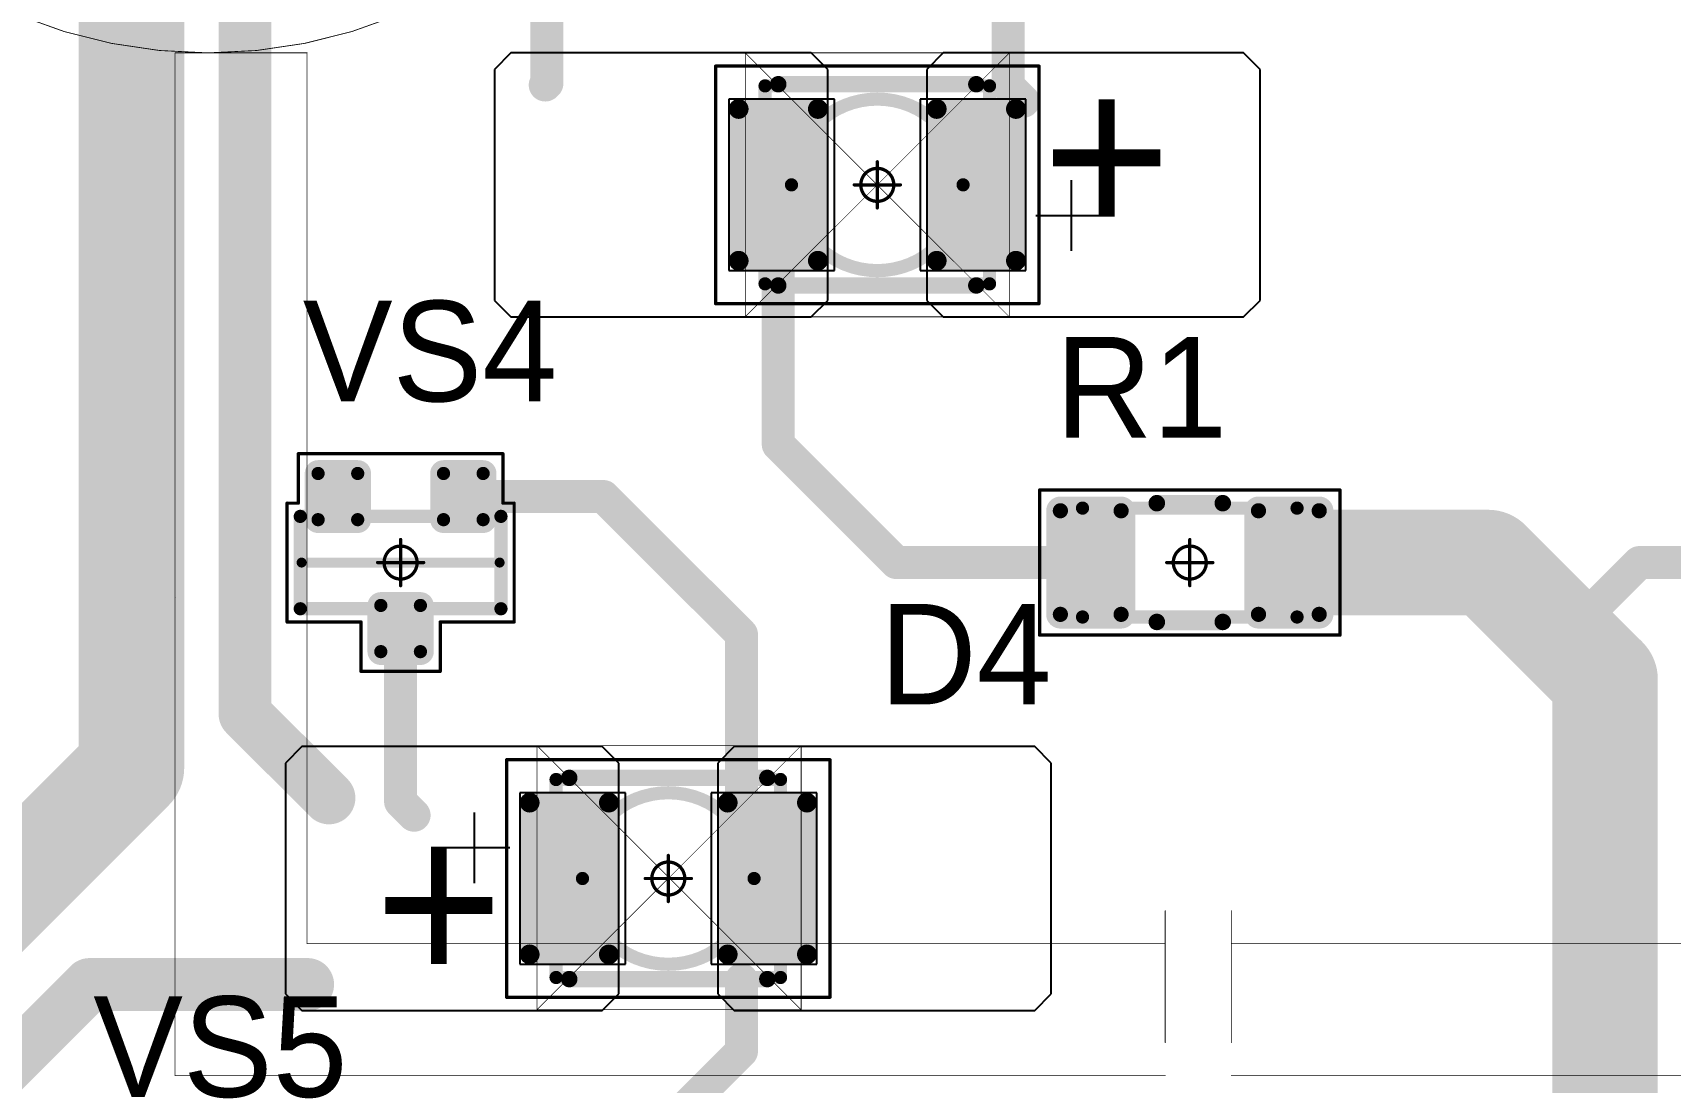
# Model space of a CAD drawing. Header units: millimetres. Extents: x 0 to 1769, y 431 to 1001.
# Drawn here: x 1327.48 to 1352.28, y 559.43 to 575.33 of the extents above; entities that cross this region are included whole.
import ezdxf

# ---------------------------------------------------------------- set-up
doc = ezdxf.new("R2010")
doc.units = ezdxf.units.MM
for name, color, linetype in [('Mechanical13', 56, 'Continuous'), ('Mechanical15', 56, 'Continuous'), ('Mechanical9', 56, 'Continuous'), ('TopLayer', 1, 'Continuous'), ('TopOverlay', 2, 'Continuous'), ('TopPaste', 8, 'Continuous'), ('TopSolder', 216, 'Continuous')]:
    doc.layers.add(name, color=color, linetype=linetype)

# ---------------------------------------------------------------- blocks, each defined once
blk = doc.blocks.new('SOT23_135')
at = {"layer": 'Mechanical13', "const_width": 0.2}
for points in [[(-0.7, -1.52), (-0.7, 1.52)], [(0.7, 1.52), (-0.7, 1.52)], [(0.7, -1.52), (0.7, 1.52)], [(0.7, -1.52), (-0.7, -1.52)]]:
    blk.add_lwpolyline(points, dxfattribs=at)
at = {"layer": 'Mechanical13', "const_width": 0.1}
for points in [[(-0.75, 1.52, 1), (-0.65, 1.52, 1)], [(-0.75, 1.52, 1), (-0.65, 1.52, 1)], [(0.65, 1.52, 1), (0.75, 1.52, 1)], [(0.65, 1.52, 1), (0.75, 1.52, 1)], [(-0.75, -1.52, 1), (-0.65, -1.52, 1)], [(-0.75, -1.52, 1), (-0.65, -1.52, 1)], [(0.65, -1.52, 1), (0.75, -1.52, 1)], [(0.65, -1.52, 1), (0.75, -1.52, 1)]]:
    blk.add_lwpolyline(points, format="xyb", close=True, dxfattribs=at)
at = {"layer": 'Mechanical15', "const_width": 0.05}
for points in [[(0.9, 1.72), (-0.9, 1.72)], [(-0.9, 1.55), (-0.9, 1.72)], [(0.9, 0.6), (0.9, 1.72)], [(-0.9, 1.55), (-1.65, 1.55)], [(-1.65, -1.55), (-1.65, 1.55)], [(1.65, 0.6), (0.9, 0.6)], [(1.65, -0.6), (1.65, 0.6)], [(0, -0.35), (0, 0.35)], [(0.35, 0), (-0.35, 0)], [(0.9, -1.72), (0.9, -0.6)], [(1.65, -0.6), (0.9, -0.6)], [(-0.9, -1.55), (-1.65, -1.55)], [(-0.9, -1.72), (-0.9, -1.55)], [(0.9, -1.72), (-0.9, -1.72)]]:
    blk.add_lwpolyline(points, dxfattribs=at)
at = {"layer": 'Mechanical15'}
for points, const_width in [([(-0.913, 1.72, 1), (-0.888, 1.72, 1)], 0.025), ([(-0.913, 1.72, 1), (-0.888, 1.72, 1)], 0.025), ([(0.888, 1.72, 1), (0.913, 1.72, 1)], 0.025), ([(0.888, 1.72, 1), (0.913, 1.72, 1)], 0.025), ([(-1.662, 1.55, 1), (-1.637, 1.55, 1)], 0.025), ([(-1.662, 1.55, 1), (-1.637, 1.55, 1)], 0.025), ([(-0.913, 1.55, 1), (-0.888, 1.55, 1)], 0.025), ([(-0.913, 1.55, 1), (-0.888, 1.55, 1)], 0.025), ([(0.888, 0.6, 1), (0.913, 0.6, 1)], 0.025), ([(0.888, 0.6, 1), (0.913, 0.6, 1)], 0.025), ([(1.637, 0.6, 1), (1.662, 0.6, 1)], 0.025), ([(1.637, 0.6, 1), (1.662, 0.6, 1)], 0.025), ([(0.25, 0, 1), (-0.25, 0, 1)], 0.05), ([(-0.012, 0.35, 1), (0.012, 0.35, 1)], 0.025), ([(-0.362, 0, 1), (-0.337, 0, 1)], 0.025), ([(-0.262, 0, 1), (-0.238, 0, 1)], 0.025), ([(0.238, 0, 1), (0.262, 0, 1)], 0.025), ([(0.337, 0, 1), (0.362, 0, 1)], 0.025), ([(-0.012, -0.35, 1), (0.012, -0.35, 1)], 0.025), ([(0.888, -0.6, 1), (0.913, -0.6, 1)], 0.025), ([(0.888, -0.6, 1), (0.913, -0.6, 1)], 0.025), ([(1.637, -0.6, 1), (1.662, -0.6, 1)], 0.025), ([(1.637, -0.6, 1), (1.662, -0.6, 1)], 0.025), ([(-1.662, -1.55, 1), (-1.637, -1.55, 1)], 0.025), ([(-1.662, -1.55, 1), (-1.637, -1.55, 1)], 0.025), ([(-0.913, -1.55, 1), (-0.888, -1.55, 1)], 0.025), ([(-0.913, -1.55, 1), (-0.888, -1.55, 1)], 0.025), ([(-0.913, -1.72, 1), (-0.888, -1.72, 1)], 0.025), ([(-0.913, -1.72, 1), (-0.888, -1.72, 1)], 0.025), ([(0.888, -1.72, 1), (0.913, -1.72, 1)], 0.025), ([(0.888, -1.72, 1), (0.913, -1.72, 1)], 0.025)]:
    blk.add_lwpolyline(points, format="xyb", close=True, dxfattribs=dict(at, const_width=const_width))
at = {"layer": 'TopLayer', "const_width": 0.1}
for points in [[(-1.4, 1.25, 1), (-1.3, 1.25, 1)], [(-0.7, 1.25, 1), (-0.6, 1.25, 1)], [(-1.4, 0.65, 1), (-1.3, 0.65, 1)], [(-0.7, 0.65, 1), (-0.6, 0.65, 1)], [(0.6, 0.3, 1), (0.7, 0.3, 1)], [(1.3, 0.3, 1), (1.4, 0.3, 1)], [(0.6, -0.3, 1), (0.7, -0.3, 1)], [(1.3, -0.3, 1), (1.4, -0.3, 1)], [(-1.4, -0.65, 1), (-1.3, -0.65, 1)], [(-0.7, -0.65, 1), (-0.6, -0.65, 1)], [(-1.4, -1.25, 1), (-1.3, -1.25, 1)], [(-0.7, -1.25, 1), (-0.6, -1.25, 1)]]:
    blk.add_lwpolyline(points, format="xyb", close=True, dxfattribs=at)
at = {"layer": 'TopLayer'}
for points in [[(-1.45, 1.25), (-1.45, 0.65), (-0.55, 1.25), (-0.55, 0.65)], [(-1.35, 1.35), (-1.35, 0.55), (-0.65, 1.35), (-0.65, 0.55)], [(0.55, 0.3), (0.55, -0.3), (1.45, 0.3), (1.45, -0.3)], [(0.65, 0.4), (0.65, -0.4), (1.35, 0.4), (1.35, -0.4)], [(-1.45, -0.65), (-1.45, -1.25), (-0.55, -0.65), (-0.55, -1.25)], [(-1.35, -0.55), (-1.35, -1.35), (-0.65, -0.55), (-0.65, -1.35)]]:
    blk.add_solid(points, dxfattribs=at)
at = {"layer": 'TopOverlay', "const_width": 0.15}
blk.add_lwpolyline([(0, -1.5), (0, 1.5)], dxfattribs=at)
at = {"layer": 'TopOverlay', "const_width": 0.075}
for points in [[(-0.038, 1.5, 1), (0.038, 1.5, 1)], [(-0.038, -1.5, 1), (0.038, -1.5, 1)]]:
    blk.add_lwpolyline(points, format="xyb", close=True, dxfattribs=at)
at = {"layer": 'TopPaste', "const_width": 0.075}
for points in [[(-1.387, 1.25, 1), (-1.313, 1.25, 1)], [(-0.687, 1.25, 1), (-0.613, 1.25, 1)], [(-1.387, 0.65, 1), (-1.313, 0.65, 1)], [(-0.687, 0.65, 1), (-0.613, 0.65, 1)], [(0.613, 0.3, 1), (0.687, 0.3, 1)], [(1.313, 0.3, 1), (1.387, 0.3, 1)], [(0.613, -0.3, 1), (0.687, -0.3, 1)], [(1.313, -0.3, 1), (1.387, -0.3, 1)], [(-1.387, -0.65, 1), (-1.313, -0.65, 1)], [(-0.687, -0.65, 1), (-0.613, -0.65, 1)], [(-1.387, -1.25, 1), (-1.313, -1.25, 1)], [(-0.687, -1.25, 1), (-0.613, -1.25, 1)]]:
    blk.add_lwpolyline(points, format="xyb", close=True, dxfattribs=at)
at = {"layer": 'TopPaste'}
for points in [[(-1.425, 1.25), (-1.425, 0.65), (-0.575, 1.25), (-0.575, 0.65)], [(-1.35, 1.325), (-1.35, 0.575), (-0.65, 1.325), (-0.65, 0.575)], [(0.575, 0.3), (0.575, -0.3), (1.425, 0.3), (1.425, -0.3)], [(0.65, 0.375), (0.65, -0.375), (1.35, 0.375), (1.35, -0.375)], [(-1.425, -0.65), (-1.425, -1.25), (-0.575, -0.65), (-0.575, -1.25)], [(-1.35, -0.575), (-1.35, -1.325), (-0.65, -0.575), (-0.65, -1.325)]]:
    blk.add_solid(points, dxfattribs=at)
at = {"layer": 'TopSolder', "const_width": 0.202}
for points in [[(-1.451, 1.25, 1), (-1.249, 1.25, 1)], [(-0.751, 1.25, 1), (-0.549, 1.25, 1)], [(-1.451, 0.65, 1), (-1.249, 0.65, 1)], [(-0.751, 0.65, 1), (-0.549, 0.65, 1)], [(0.549, 0.3, 1), (0.751, 0.3, 1)], [(1.249, 0.3, 1), (1.451, 0.3, 1)], [(0.549, -0.3, 1), (0.751, -0.3, 1)], [(1.249, -0.3, 1), (1.451, -0.3, 1)], [(-1.451, -0.65, 1), (-1.249, -0.65, 1)], [(-0.751, -0.65, 1), (-0.549, -0.65, 1)], [(-1.451, -1.25, 1), (-1.249, -1.25, 1)], [(-0.751, -1.25, 1), (-0.549, -1.25, 1)]]:
    blk.add_lwpolyline(points, format="xyb", close=True, dxfattribs=at)
at = {"layer": 'TopSolder'}
for points in [[(-1.552, 1.25), (-1.552, 0.65), (-0.448, 1.25), (-0.448, 0.65)], [(-1.35, 1.452), (-1.35, 0.448), (-0.65, 1.452), (-0.65, 0.448)], [(0.65, 0.502), (0.65, -0.502), (1.35, 0.502), (1.35, -0.502)], [(0.448, 0.3), (0.448, -0.3), (1.552, 0.3), (1.552, -0.3)], [(-1.35, -0.448), (-1.35, -1.452), (-0.65, -0.448), (-0.65, -1.452)], [(-1.552, -0.65), (-1.552, -1.25), (-0.448, -0.65), (-0.448, -1.25)]]:
    blk.add_solid(points, dxfattribs=at)
blk = doc.blocks.new('RC1206S_188')
at = {"layer": 'Mechanical13', "const_width": 0.2}
for points in [[(1.625, 0.825), (-1.625, 0.825)], [(-1.625, 0.825), (-1.625, -0.825)], [(1.625, 0.825), (1.625, -0.825)], [(1.625, -0.825), (-1.625, -0.825)]]:
    blk.add_lwpolyline(points, dxfattribs=at)
at = {"layer": 'Mechanical13', "const_width": 0.1}
for points in [[(-1.675, 0.825, 1), (-1.575, 0.825, 1)], [(-1.675, 0.825, 1), (-1.575, 0.825, 1)], [(1.575, 0.825, 1), (1.675, 0.825, 1)], [(1.575, 0.825, 1), (1.675, 0.825, 1)], [(-1.675, -0.825, 1), (-1.575, -0.825, 1)], [(-1.675, -0.825, 1), (-1.575, -0.825, 1)], [(1.575, -0.825, 1), (1.675, -0.825, 1)], [(1.575, -0.825, 1), (1.675, -0.825, 1)]]:
    blk.add_lwpolyline(points, format="xyb", close=True, dxfattribs=at)
at = {"layer": 'Mechanical15', "const_width": 0.05}
for points in [[(2.275, 1.1), (-2.275, 1.1)], [(-2.275, 1.1), (-2.275, -1.1)], [(2.275, 1.1), (2.275, -1.1)], [(0, 0.35), (0, -0.35)], [(0.35, 0), (-0.35, 0)], [(2.275, -1.1), (-2.275, -1.1)]]:
    blk.add_lwpolyline(points, dxfattribs=at)
at = {"layer": 'Mechanical15'}
for points, const_width in [([(-2.287, 1.1, 1), (-2.262, 1.1, 1)], 0.025), ([(-2.287, 1.1, 1), (-2.262, 1.1, 1)], 0.025), ([(2.262, 1.1, 1), (2.287, 1.1, 1)], 0.025), ([(2.262, 1.1, 1), (2.287, 1.1, 1)], 0.025), ([(0.25, 0, 1), (-0.25, 0, 1)], 0.05), ([(-0.012, 0.35, 1), (0.012, 0.35, 1)], 0.025), ([(-0.362, 0, 1), (-0.337, 0, 1)], 0.025), ([(-0.262, 0, 1), (-0.238, 0, 1)], 0.025), ([(0.238, 0, 1), (0.262, 0, 1)], 0.025), ([(0.337, 0, 1), (0.362, 0, 1)], 0.025), ([(-0.012, -0.35, 1), (0.012, -0.35, 1)], 0.025), ([(-2.287, -1.1, 1), (-2.262, -1.1, 1)], 0.025), ([(-2.287, -1.1, 1), (-2.262, -1.1, 1)], 0.025), ([(2.262, -1.1, 1), (2.287, -1.1, 1)], 0.025), ([(2.262, -1.1, 1), (2.287, -1.1, 1)], 0.025)]:
    blk.add_lwpolyline(points, format="xyb", close=True, dxfattribs=dict(at, const_width=const_width))
at = {"layer": 'TopLayer', "const_width": 0.115}
for points in [[(-2.018, 0.785, 1), (-1.903, 0.785, 1)], [(-1.098, 0.785, 1), (-0.983, 0.785, 1)], [(0.983, 0.785, 1), (1.098, 0.785, 1)], [(1.903, 0.785, 1), (2.018, 0.785, 1)], [(-2.018, -0.785, 1), (-1.903, -0.785, 1)], [(-1.098, -0.785, 1), (-0.983, -0.785, 1)], [(0.983, -0.785, 1), (1.098, -0.785, 1)], [(1.903, -0.785, 1), (2.018, -0.785, 1)]]:
    blk.add_lwpolyline(points, format="xyb", close=True, dxfattribs=at)
at = {"layer": 'TopLayer'}
for points in [[(-2.075, -0.785), (-0.925, -0.785), (-2.075, 0.785), (-0.925, 0.785)], [(-1.96, -0.9), (-1.04, -0.9), (-1.96, 0.9), (-1.04, 0.9)], [(0.925, -0.785), (2.075, -0.785), (0.925, 0.785), (2.075, 0.785)], [(1.04, -0.9), (1.96, -0.9), (1.04, 0.9), (1.96, 0.9)]]:
    blk.add_solid(points, dxfattribs=at)
at = {"layer": 'TopOverlay', "const_width": 0.25}
for points in [[(0.5, 0.9), (-0.5, 0.9)], [(0.5, -0.9), (-0.5, -0.9)]]:
    blk.add_lwpolyline(points, dxfattribs=at)
at = {"layer": 'TopOverlay', "const_width": 0.125}
for points in [[(-0.562, 0.9, 1), (-0.437, 0.9, 1)], [(0.437, 0.9, 1), (0.562, 0.9, 1)], [(-0.562, -0.9, 1), (-0.437, -0.9, 1)], [(0.437, -0.9, 1), (0.562, -0.9, 1)]]:
    blk.add_lwpolyline(points, format="xyb", close=True, dxfattribs=at)
at = {"layer": 'TopPaste', "const_width": 0.09}
for points in [[(-2.005, 0.785, 1), (-1.915, 0.785, 1)], [(-1.085, 0.785, 1), (-0.995, 0.785, 1)], [(0.995, 0.785, 1), (1.085, 0.785, 1)], [(1.915, 0.785, 1), (2.005, 0.785, 1)], [(-2.005, -0.785, 1), (-1.915, -0.785, 1)], [(-1.085, -0.785, 1), (-0.995, -0.785, 1)], [(0.995, -0.785, 1), (1.085, -0.785, 1)], [(1.915, -0.785, 1), (2.005, -0.785, 1)]]:
    blk.add_lwpolyline(points, format="xyb", close=True, dxfattribs=at)
at = {"layer": 'TopPaste'}
for points in [[(-2.05, -0.785), (-0.95, -0.785), (-2.05, 0.785), (-0.95, 0.785)], [(-1.96, -0.875), (-1.04, -0.875), (-1.96, 0.875), (-1.04, 0.875)], [(0.95, -0.785), (2.05, -0.785), (0.95, 0.785), (2.05, 0.785)], [(1.04, -0.875), (1.96, -0.875), (1.04, 0.875), (1.96, 0.875)]]:
    blk.add_solid(points, dxfattribs=at)
at = {"layer": 'TopSolder', "const_width": 0.215}
for points in [[(-2.068, 0.785, 1), (-1.853, 0.785, 1)], [(-1.148, 0.785, 1), (-0.933, 0.785, 1)], [(0.933, 0.785, 1), (1.148, 0.785, 1)], [(1.853, 0.785, 1), (2.068, 0.785, 1)], [(-2.068, -0.785, 1), (-1.853, -0.785, 1)], [(-1.148, -0.785, 1), (-0.933, -0.785, 1)], [(0.933, -0.785, 1), (1.148, -0.785, 1)], [(1.853, -0.785, 1), (2.068, -0.785, 1)]]:
    blk.add_lwpolyline(points, format="xyb", close=True, dxfattribs=at)
at = {"layer": 'TopSolder'}
for points in [[(-1.96, -1), (-1.04, -1), (-1.96, 1), (-1.04, 1)], [(1.04, -1), (1.96, -1), (1.04, 1), (1.96, 1)], [(-2.175, -0.785), (-0.825, -0.785), (-2.175, 0.785), (-0.825, 0.785)], [(0.825, -0.785), (2.175, -0.785), (0.825, 0.785), (2.175, 0.785)]]:
    blk.add_solid(points, dxfattribs=at)
blk = doc.blocks.new('T66G_323')
at = {"layer": 'Mechanical13'}
for p, q in [((2.936, 0.071), (2.936, -1)), ((2.4, -0.464), (3.471, -0.464))]:
    blk.add_line(p, q, dxfattribs=at)
at = {"layer": 'Mechanical13', "const_width": 0.2}
for points in [[(1.7, 1.5), (-1.7, 1.5)], [(-1.7, 1.5), (-1.7, -1.5)], [(1.7, 1.5), (1.7, -1.5)], [(1.7, -1.5), (-1.7, -1.5)]]:
    blk.add_lwpolyline(points, dxfattribs=at)
at = {"layer": 'Mechanical13'}
for points, const_width in [([(-1.75, 1.5, 1), (-1.65, 1.5, 1)], 0.1), ([(-1.75, 1.5, 1), (-1.65, 1.5, 1)], 0.1), ([(1.65, 1.5, 1), (1.75, 1.5, 1)], 0.1), ([(1.65, 1.5, 1), (1.75, 1.5, 1)], 0.1), ([(1.3, 0, 1), (-1.3, 0, 1)], 0.2), ([(-1.35, 0, 1), (-1.25, 0, 1)], 0.1), ([(1.25, 0, 1), (1.35, 0, 1)], 0.1), ([(-1.75, -1.5, 1), (-1.65, -1.5, 1)], 0.1), ([(-1.75, -1.5, 1), (-1.65, -1.5, 1)], 0.1), ([(1.65, -1.5, 1), (1.75, -1.5, 1)], 0.1), ([(1.65, -1.5, 1), (1.75, -1.5, 1)], 0.1)]:
    blk.add_lwpolyline(points, format="xyb", close=True, dxfattribs=dict(at, const_width=const_width))
at = {"layer": 'Mechanical15', "const_width": 0.05}
for points in [[(-2.45, 1.8), (-2.45, -1.8)], [(2.45, 1.8), (-2.45, 1.8)], [(2.45, 1.8), (2.45, -1.8)], [(0, 0.35), (0, -0.35)], [(0.35, 0), (-0.35, 0)], [(2.45, -1.8), (-2.45, -1.8)]]:
    blk.add_lwpolyline(points, dxfattribs=at)
at = {"layer": 'Mechanical15'}
for points, const_width in [([(-2.462, 1.8, 1), (-2.438, 1.8, 1)], 0.025), ([(-2.462, 1.8, 1), (-2.438, 1.8, 1)], 0.025), ([(2.438, 1.8, 1), (2.462, 1.8, 1)], 0.025), ([(2.438, 1.8, 1), (2.462, 1.8, 1)], 0.025), ([(0.25, 0, 1), (-0.25, 0, 1)], 0.05), ([(-0.012, 0.35, 1), (0.012, 0.35, 1)], 0.025), ([(-0.362, 0, 1), (-0.337, 0, 1)], 0.025), ([(-0.262, 0, 1), (-0.238, 0, 1)], 0.025), ([(0.238, 0, 1), (0.262, 0, 1)], 0.025), ([(0.337, 0, 1), (0.362, 0, 1)], 0.025), ([(-0.012, -0.35, 1), (0.012, -0.35, 1)], 0.025), ([(-2.462, -1.8, 1), (-2.438, -1.8, 1)], 0.025), ([(-2.462, -1.8, 1), (-2.438, -1.8, 1)], 0.025), ([(2.438, -1.8, 1), (2.462, -1.8, 1)], 0.025), ([(2.438, -1.8, 1), (2.462, -1.8, 1)], 0.025)]:
    blk.add_lwpolyline(points, format="xyb", close=True, dxfattribs=dict(at, const_width=const_width))
at = {"layer": 'TopLayer'}
for p, q in [((-5.55, 2), (-5.8, 1.75)), ((-1, 2), (-5.55, 2)), ((-0.75, 1.75), (-1, 2)), ((1, 2), (0.75, 1.75)), ((5.55, 2), (1, 2)), ((5.8, 1.75), (5.55, 2)), ((-5.8, 1.75), (-5.8, -1.75)), ((-0.75, -1.75), (-0.75, 1.75)), ((0.75, 1.75), (0.75, -1.75)), ((5.8, -1.75), (5.8, 1.75)), ((-5.8, -1.75), (-5.55, -2)), ((-1, -2), (-0.75, -1.75)), ((0.75, -1.75), (1, -2)), ((5.55, -2), (5.8, -1.75)), ((-5.55, -2), (-1, -2)), ((1, -2), (5.55, -2))]:
    blk.add_line(p, q, dxfattribs=at)
at = {"layer": 'TopLayer', "const_width": 0.15}
for points in [[(-2.175, 1.15, 1), (-2.025, 1.15, 1)], [(-0.975, 1.15, 1), (-0.825, 1.15, 1)], [(0.825, 1.15, 1), (0.975, 1.15, 1)], [(2.025, 1.15, 1), (2.175, 1.15, 1)], [(-2.175, -1.15, 1), (-2.025, -1.15, 1)], [(-0.975, -1.15, 1), (-0.825, -1.15, 1)], [(0.825, -1.15, 1), (0.975, -1.15, 1)], [(2.025, -1.15, 1), (2.175, -1.15, 1)]]:
    blk.add_lwpolyline(points, format="xyb", close=True, dxfattribs=at)
at = {"layer": 'TopLayer'}
for points in [[(-0.9, 1.3), (-2.1, 1.3), (-0.9, -1.3), (-2.1, -1.3)], [(2.1, 1.3), (0.9, 1.3), (2.1, -1.3), (0.9, -1.3)], [(-0.75, 1.15), (-2.25, 1.15), (-0.75, -1.15), (-2.25, -1.15)], [(2.25, 1.15), (0.75, 1.15), (2.25, -1.15), (0.75, -1.15)]]:
    blk.add_solid(points, dxfattribs=at)
at = {"layer": 'TopOverlay', "const_width": 0.25}
for points in [[(1.5, 1.525), (-1.5, 1.525)], [(1.5, -1.525), (-1.5, -1.525)]]:
    blk.add_lwpolyline(points, dxfattribs=at)
at = {"layer": 'TopOverlay', "const_width": 0.125}
for points in [[(-1.562, 1.525, 1), (-1.438, 1.525, 1)], [(1.438, 1.525, 1), (1.562, 1.525, 1)], [(-1.562, -1.525, 1), (-1.438, -1.525, 1)], [(1.438, -1.525, 1), (1.562, -1.525, 1)]]:
    blk.add_lwpolyline(points, format="xyb", close=True, dxfattribs=at)
at = {"layer": 'TopPaste', "const_width": 0.125}
for points in [[(-2.163, 1.15, 1), (-2.038, 1.15, 1)], [(-0.963, 1.15, 1), (-0.838, 1.15, 1)], [(0.838, 1.15, 1), (0.963, 1.15, 1)], [(2.038, 1.15, 1), (2.163, 1.15, 1)], [(-2.163, -1.15, 1), (-2.038, -1.15, 1)], [(-0.963, -1.15, 1), (-0.838, -1.15, 1)], [(0.838, -1.15, 1), (0.963, -1.15, 1)], [(2.038, -1.15, 1), (2.163, -1.15, 1)]]:
    blk.add_lwpolyline(points, format="xyb", close=True, dxfattribs=at)
at = {"layer": 'TopPaste'}
for points in [[(-0.9, 1.275), (-2.1, 1.275), (-0.9, -1.275), (-2.1, -1.275)], [(2.1, 1.275), (0.9, 1.275), (2.1, -1.275), (0.9, -1.275)], [(-0.775, 1.15), (-2.225, 1.15), (-0.775, -1.15), (-2.225, -1.15)], [(2.225, 1.15), (0.775, 1.15), (2.225, -1.15), (0.775, -1.15)]]:
    blk.add_solid(points, dxfattribs=at)
at = {"layer": 'TopSolder'}
for p, q in [((-2.25, 1.3), (-2.25, -1.3)), ((-0.65, 1.3), (-2.25, 1.3)), ((-0.65, -1.3), (-0.65, 1.3)), ((0.65, 1.3), (0.65, -1.3)), ((2.25, 1.3), (0.65, 1.3)), ((2.25, -1.3), (2.25, 1.3)), ((-2.25, -1.3), (-0.65, -1.3)), ((0.65, -1.3), (2.25, -1.3))]:
    blk.add_line(p, q, dxfattribs=at)
at = {"layer": 'TopOverlay'}
blk.add_text('+', height=2.5, dxfattribs=at).set_placement((2.5, -0.8))
blk = doc.blocks.new('T66G_324')
at = {"layer": 'Mechanical13'}
for p, q in [((2.936, 0.071), (2.936, -1)), ((2.4, -0.464), (3.471, -0.464))]:
    blk.add_line(p, q, dxfattribs=at)
at = {"layer": 'Mechanical13', "const_width": 0.2}
for points in [[(-1.7, 1.5), (1.7, 1.5)], [(-1.7, -1.5), (-1.7, 1.5)], [(1.7, -1.5), (1.7, 1.5)], [(-1.7, -1.5), (1.7, -1.5)]]:
    blk.add_lwpolyline(points, dxfattribs=at)
at = {"layer": 'Mechanical13'}
for points, const_width in [([(-1.75, 1.5, 1), (-1.65, 1.5, 1)], 0.1), ([(-1.75, 1.5, 1), (-1.65, 1.5, 1)], 0.1), ([(1.65, 1.5, 1), (1.75, 1.5, 1)], 0.1), ([(1.65, 1.5, 1), (1.75, 1.5, 1)], 0.1), ([(1.3, 0, 1), (-1.3, 0, 1)], 0.2), ([(-1.35, 0, 1), (-1.25, 0, 1)], 0.1), ([(1.25, 0, 1), (1.35, 0, 1)], 0.1), ([(-1.75, -1.5, 1), (-1.65, -1.5, 1)], 0.1), ([(-1.75, -1.5, 1), (-1.65, -1.5, 1)], 0.1), ([(1.65, -1.5, 1), (1.75, -1.5, 1)], 0.1), ([(1.65, -1.5, 1), (1.75, -1.5, 1)], 0.1)]:
    blk.add_lwpolyline(points, format="xyb", close=True, dxfattribs=dict(at, const_width=const_width))
at = {"layer": 'Mechanical15', "const_width": 0.05}
for points in [[(-2.45, -1.8), (-2.45, 1.8)], [(-2.45, 1.8), (2.45, 1.8)], [(2.45, -1.8), (2.45, 1.8)], [(0, -0.35), (0, 0.35)], [(-0.35, 0), (0.35, 0)], [(-2.45, -1.8), (2.45, -1.8)]]:
    blk.add_lwpolyline(points, dxfattribs=at)
at = {"layer": 'Mechanical15'}
for points, const_width in [([(-2.462, 1.8, 1), (-2.438, 1.8, 1)], 0.025), ([(-2.462, 1.8, 1), (-2.438, 1.8, 1)], 0.025), ([(2.438, 1.8, 1), (2.462, 1.8, 1)], 0.025), ([(2.438, 1.8, 1), (2.462, 1.8, 1)], 0.025), ([(0.25, 0, 1), (-0.25, 0, 1)], 0.05), ([(-0.012, 0.35, 1), (0.012, 0.35, 1)], 0.025), ([(-0.362, 0, 1), (-0.337, 0, 1)], 0.025), ([(-0.262, 0, 1), (-0.238, 0, 1)], 0.025), ([(0.238, 0, 1), (0.262, 0, 1)], 0.025), ([(0.337, 0, 1), (0.362, 0, 1)], 0.025), ([(-0.012, -0.35, 1), (0.012, -0.35, 1)], 0.025), ([(-2.462, -1.8, 1), (-2.438, -1.8, 1)], 0.025), ([(-2.462, -1.8, 1), (-2.438, -1.8, 1)], 0.025), ([(2.438, -1.8, 1), (2.462, -1.8, 1)], 0.025), ([(2.438, -1.8, 1), (2.462, -1.8, 1)], 0.025)]:
    blk.add_lwpolyline(points, format="xyb", close=True, dxfattribs=dict(at, const_width=const_width))
at = {"layer": 'TopLayer'}
for p, q in [((-5.55, 2), (-5.8, 1.75)), ((-1, 2), (-5.55, 2)), ((-0.75, 1.75), (-1, 2)), ((1, 2), (0.75, 1.75)), ((5.55, 2), (1, 2)), ((5.8, 1.75), (5.55, 2)), ((-5.8, 1.75), (-5.8, -1.75)), ((-0.75, -1.75), (-0.75, 1.75)), ((0.75, 1.75), (0.75, -1.75)), ((5.8, -1.75), (5.8, 1.75)), ((-5.8, -1.75), (-5.55, -2)), ((-1, -2), (-0.75, -1.75)), ((0.75, -1.75), (1, -2)), ((5.55, -2), (5.8, -1.75)), ((-5.55, -2), (-1, -2)), ((1, -2), (5.55, -2))]:
    blk.add_line(p, q, dxfattribs=at)
at = {"layer": 'TopLayer', "const_width": 0.15}
for points in [[(-2.175, 1.15, 1), (-2.025, 1.15, 1)], [(-0.975, 1.15, 1), (-0.825, 1.15, 1)], [(0.825, 1.15, 1), (0.975, 1.15, 1)], [(2.025, 1.15, 1), (2.175, 1.15, 1)], [(-2.175, -1.15, 1), (-2.025, -1.15, 1)], [(-0.975, -1.15, 1), (-0.825, -1.15, 1)], [(0.825, -1.15, 1), (0.975, -1.15, 1)], [(2.025, -1.15, 1), (2.175, -1.15, 1)]]:
    blk.add_lwpolyline(points, format="xyb", close=True, dxfattribs=at)
at = {"layer": 'TopLayer'}
for points in [[(-0.9, 1.3), (-2.1, 1.3), (-0.9, -1.3), (-2.1, -1.3)], [(2.1, 1.3), (0.9, 1.3), (2.1, -1.3), (0.9, -1.3)], [(-0.75, 1.15), (-2.25, 1.15), (-0.75, -1.15), (-2.25, -1.15)], [(2.25, 1.15), (0.75, 1.15), (2.25, -1.15), (0.75, -1.15)]]:
    blk.add_solid(points, dxfattribs=at)
at = {"layer": 'TopOverlay', "const_width": 0.25}
for points in [[(-1.5, 1.525), (1.5, 1.525)], [(-1.5, -1.525), (1.5, -1.525)]]:
    blk.add_lwpolyline(points, dxfattribs=at)
at = {"layer": 'TopOverlay', "const_width": 0.125}
for points in [[(-1.562, 1.525, 1), (-1.438, 1.525, 1)], [(1.438, 1.525, 1), (1.562, 1.525, 1)], [(-1.562, -1.525, 1), (-1.438, -1.525, 1)], [(1.438, -1.525, 1), (1.562, -1.525, 1)]]:
    blk.add_lwpolyline(points, format="xyb", close=True, dxfattribs=at)
at = {"layer": 'TopPaste', "const_width": 0.125}
for points in [[(-2.163, 1.15, 1), (-2.038, 1.15, 1)], [(-0.963, 1.15, 1), (-0.838, 1.15, 1)], [(0.838, 1.15, 1), (0.963, 1.15, 1)], [(2.038, 1.15, 1), (2.163, 1.15, 1)], [(-2.163, -1.15, 1), (-2.038, -1.15, 1)], [(-0.963, -1.15, 1), (-0.838, -1.15, 1)], [(0.838, -1.15, 1), (0.963, -1.15, 1)], [(2.038, -1.15, 1), (2.163, -1.15, 1)]]:
    blk.add_lwpolyline(points, format="xyb", close=True, dxfattribs=at)
at = {"layer": 'TopPaste'}
for points in [[(-0.9, 1.275), (-2.1, 1.275), (-0.9, -1.275), (-2.1, -1.275)], [(2.1, 1.275), (0.9, 1.275), (2.1, -1.275), (0.9, -1.275)], [(-0.775, 1.15), (-2.225, 1.15), (-0.775, -1.15), (-2.225, -1.15)], [(2.225, 1.15), (0.775, 1.15), (2.225, -1.15), (0.775, -1.15)]]:
    blk.add_solid(points, dxfattribs=at)
at = {"layer": 'TopSolder'}
for p, q in [((-2.25, 1.3), (-2.25, -1.3)), ((-0.65, 1.3), (-2.25, 1.3)), ((-0.65, -1.3), (-0.65, 1.3)), ((0.65, 1.3), (0.65, -1.3)), ((2.25, 1.3), (0.65, 1.3)), ((2.25, -1.3), (2.25, 1.3)), ((-2.25, -1.3), (-0.65, -1.3)), ((0.65, -1.3), (2.25, -1.3))]:
    blk.add_line(p, q, dxfattribs=at)
at = {"layer": 'TopOverlay'}
blk.add_text('+', height=2.5, dxfattribs=at).set_placement((2.5, -0.8))

msp = doc.modelspace()

# ---------------------------------------------------------------- linework, layer by layer
at = {"layer": 'Mechanical9'}
for points, const_width in [([(1337.634, 582.528, 1), (1322.634, 582.528, 1)], 0.0127), ([(1329.631, 575.028, 1), (1329.638, 575.028, 1)], 0.00635), ([(1329.631, 575.028, 1), (1329.638, 575.028, 1)], 0.00635), ([(1329.631, 575.028, 1), (1329.638, 575.028, 1)], 0.00635), ([(1329.631, 575.028, 1), (1329.638, 575.028, 1)], 0.00635), ([(1331.631, 575.028, 1), (1331.638, 575.028, 1)], 0.00635), ([(1331.631, 575.028, 1), (1331.638, 575.028, 1)], 0.00635), ([(1331.631, 575.028, 1), (1331.638, 575.028, 1)], 0.00635), ([(1331.631, 575.028, 1), (1331.638, 575.028, 1)], 0.00635), ([(1338.269, 575.028, 1), (1338.275, 575.028, 1)], 0.00635), ([(1338.269, 575.028, 1), (1338.275, 575.028, 1)], 0.00635), ([(1338.269, 575.028, 1), (1338.274, 575.028, 1)], 0.005), ([(1342.269, 575.028, 1), (1342.275, 575.028, 1)], 0.00635), ([(1342.269, 575.028, 1), (1342.275, 575.028, 1)], 0.00635), ([(1342.269, 575.028, 1), (1342.274, 575.028, 1)], 0.005), ([(1338.269, 571.028, 1), (1338.275, 571.028, 1)], 0.00635), ([(1338.269, 571.028, 1), (1338.275, 571.028, 1)], 0.00635), ([(1338.269, 571.028, 1), (1338.274, 571.028, 1)], 0.005), ([(1342.269, 571.028, 1), (1342.275, 571.028, 1)], 0.00635), ([(1342.269, 571.028, 1), (1342.275, 571.028, 1)], 0.00635), ([(1342.269, 571.028, 1), (1342.274, 571.028, 1)], 0.005), ([(1329.631, 566.773, 1), (1329.638, 566.773, 1)], 0.00635), ([(1335.115, 564.528, 1), (1335.121, 564.528, 1)], 0.00635), ([(1335.115, 564.528, 1), (1335.121, 564.528, 1)], 0.00635), ([(1335.116, 564.528, 1), (1335.121, 564.528, 1)], 0.005), ([(1339.115, 564.528, 1), (1339.121, 564.528, 1)], 0.00635), ([(1339.115, 564.528, 1), (1339.121, 564.528, 1)], 0.00635), ([(1339.116, 564.528, 1), (1339.121, 564.528, 1)], 0.005), ([(1344.631, 562.028, 1), (1344.638, 562.028, 1)], 0.00635), ([(1344.631, 562.028, 1), (1344.638, 562.028, 1)], 0.00635), ([(1345.631, 562.028, 1), (1345.638, 562.028, 1)], 0.00635), ([(1345.631, 562.028, 1), (1345.638, 562.028, 1)], 0.00635), ([(1329.631, 561.528, 1), (1329.638, 561.528, 1)], 0.00635), ([(1331.631, 561.528, 1), (1331.638, 561.528, 1)], 0.00635), ([(1331.631, 561.528, 1), (1331.638, 561.528, 1)], 0.00635), ([(1331.631, 561.528, 1), (1331.638, 561.528, 1)], 0.00635), ([(1331.631, 561.528, 1), (1331.638, 561.528, 1)], 0.00635), ([(1344.631, 561.528, 1), (1344.638, 561.528, 1)], 0.00635), ([(1344.631, 561.528, 1), (1344.638, 561.528, 1)], 0.00635), ([(1345.631, 561.528, 1), (1345.638, 561.528, 1)], 0.00635), ([(1345.631, 561.528, 1), (1345.638, 561.528, 1)], 0.00635), ([(1335.115, 560.528, 1), (1335.121, 560.528, 1)], 0.00635), ([(1335.115, 560.528, 1), (1335.121, 560.528, 1)], 0.00635), ([(1335.116, 560.528, 1), (1335.121, 560.528, 1)], 0.005), ([(1339.115, 560.528, 1), (1339.121, 560.528, 1)], 0.00635), ([(1339.115, 560.528, 1), (1339.121, 560.528, 1)], 0.00635), ([(1339.116, 560.528, 1), (1339.121, 560.528, 1)], 0.005), ([(1344.631, 560.028, 1), (1344.638, 560.028, 1)], 0.00635), ([(1344.631, 560.028, 1), (1344.638, 560.028, 1)], 0.00635), ([(1345.631, 560.028, 1), (1345.638, 560.028, 1)], 0.00635), ([(1345.631, 560.028, 1), (1345.638, 560.028, 1)], 0.00635), ([(1329.631, 559.528, 1), (1329.638, 559.528, 1)], 0.00635), ([(1329.631, 559.528, 1), (1329.638, 559.528, 1)], 0.00635), ([(1329.631, 559.528, 1), (1329.638, 559.528, 1)], 0.00635), ([(1329.631, 559.528, 1), (1329.638, 559.528, 1)], 0.00635), ([(1329.638, 559.528, 1), (1329.631, 559.528, 1)], 0.00635), ([(1329.638, 559.528, 1), (1329.631, 559.528, 1)], 0.00635), ([(1329.63, 559.528, 1), (1329.633, 559.528, 1)], 0.00317), ([(1329.63, 559.528, 1), (1329.633, 559.528, 1)], 0.00317), ([(1329.636, 559.528, 1), (1329.639, 559.528, 1)], 0.00317), ([(1329.636, 559.528, 1), (1329.639, 559.528, 1)], 0.00317), ([(1344.631, 559.528, 1), (1344.638, 559.528, 1)], 0.00635), ([(1344.631, 559.528, 1), (1344.638, 559.528, 1)], 0.00635), ([(1345.631, 559.528, 1), (1345.638, 559.528, 1)], 0.00635), ([(1345.631, 559.528, 1), (1345.638, 559.528, 1)], 0.00635)]:
    msp.add_lwpolyline(points, format="xyb", close=True, dxfattribs=dict(at, const_width=const_width))
for points, const_width in [([(1329.634, 559.528), (1329.634, 575.028)], 0.0127), ([(1329.634, 575.028), (1331.634, 575.028)], 0.0127), ([(1329.634, 559.528), (1329.634, 575.028)], 0.0127), ([(1329.634, 575.028), (1331.634, 575.028)], 0.0127), ([(1331.634, 561.528), (1331.634, 575.028)], 0.0127), ([(1331.634, 561.528), (1331.634, 575.028)], 0.0127), ([(1338.272, 571.028), (1338.272, 575.028)], 0.0127), ([(1338.272, 575.028), (1342.272, 575.028)], 0.0127), ([(1338.272, 575.028), (1342.272, 571.028)], 0.01), ([(1338.272, 571.028), (1342.272, 575.028)], 0.01), ([(1342.272, 571.028), (1342.272, 575.028)], 0.0127), ([(1338.272, 571.028), (1342.272, 571.028)], 0.0127), ([(1329.634, 561.528), (1329.634, 566.773)], 0.0127), ([(1335.118, 560.528), (1335.118, 564.528)], 0.0127), ([(1335.118, 564.528), (1339.118, 564.528)], 0.0127), ([(1335.118, 564.528), (1339.118, 560.528)], 0.01), ([(1335.118, 560.528), (1339.118, 564.528)], 0.01), ([(1339.118, 560.528), (1339.118, 564.528)], 0.0127), ([(1344.634, 560.028), (1344.634, 562.028)], 0.0127), ([(1344.634, 560.028), (1344.634, 562.028)], 0.0127), ([(1345.634, 560.028), (1345.634, 562.028)], 0.0127), ([(1345.634, 560.028), (1345.634, 562.028)], 0.0127), ([(1331.634, 561.528), (1344.634, 561.528)], 0.0127), ([(1331.634, 561.528), (1344.634, 561.528)], 0.0127), ([(1345.634, 561.528), (1358.634, 561.528)], 0.0127), ([(1345.634, 561.528), (1358.634, 561.528)], 0.0127), ([(1335.118, 560.528), (1339.118, 560.528)], 0.0127), ([(1329.634, 559.528), (1344.634, 559.528)], 0.0127), ([(1329.634, 559.528), (1344.634, 559.528)], 0.0127), ([(1345.634, 559.528), (1360.634, 559.528)], 0.0127), ([(1345.634, 559.528), (1360.634, 559.528)], 0.0127)]:
    msp.add_lwpolyline(points, dxfattribs=dict(at, const_width=const_width))
at = {"layer": 'TopLayer'}
for points, const_width in [([(1330.694, 565.008), (1330.694, 583.626)], 0.8), ([(1342.257, 574.523), (1342.257, 581.871)], 0.5), ([(1328.973, 564.191), (1328.973, 580.184)], 1.6), ([(1335.267, 574.565), (1335.267, 576.629)], 0.5), ([(1335.242, 574.541), (1335.267, 574.565)], 0.5), ([(1342.257, 574.523), (1342.485, 574.295)], 0.5), ([(1338.772, 569.093), (1338.772, 573.028)], 0.5), ([(1338.772, 569.093), (1340.561, 567.304)], 0.5), ([(1334.001, 568.304), (1336.125, 568.304)], 0.5), ([(1336.125, 568.304), (1338.215, 566.214)], 0.5), ([(1346.819, 567.304), (1349.526, 567.304)], 1.6), ([(1349.526, 567.304), (1350.671, 566.159)], 1.6), ([(1340.561, 567.304), (1343.506, 567.304)], 0.5), ([(1350.671, 566.159), (1351.816, 567.304)], 0.5), ([(1351.816, 567.304), (1355.218, 567.304)], 0.5), ([(1350.671, 566.159), (1351.296, 565.534)], 1.6), ([(1333.051, 563.68), (1333.051, 566.304)], 0.5), ([(1338.215, 563.863), (1338.215, 566.214)], 0.5), ([(1351.296, 541.528), (1351.296, 565.534)], 1.6), ([(1330.694, 565.008), (1331.966, 563.737)], 0.8), ([(1314.75, 549.967), (1328.973, 564.191)], 1.6), ([(1333.051, 563.68), (1333.255, 563.475)], 0.5), ([(1326.192, 558.763), (1328.339, 560.91)], 0.8), ([(1328.339, 560.91), (1331.643, 560.91)], 0.8), ([(1338.214, 559.895), (1338.214, 560.982)], 0.5), ([(1337.404, 559.084), (1338.214, 559.895)], 0.5)]:
    msp.add_lwpolyline(points, dxfattribs=dict(at, const_width=const_width))
for points, const_width in [([(1335.117, 574.541, 1), (1335.367, 574.541, 1)], 0.25), ([(1335.142, 574.565, 1), (1335.392, 574.565, 1)], 0.25), ([(1335.142, 574.565, 1), (1335.392, 574.565, 1)], 0.25), ([(1342.132, 574.523, 1), (1342.382, 574.523, 1)], 0.25), ([(1342.132, 574.523, 1), (1342.382, 574.523, 1)], 0.25), ([(1342.36, 574.295, 1), (1342.61, 574.295, 1)], 0.25), ([(1338.647, 573.028, 1), (1338.897, 573.028, 1)], 0.25), ([(1338.647, 569.093, 1), (1338.897, 569.093, 1)], 0.25), ([(1338.647, 569.093, 1), (1338.897, 569.093, 1)], 0.25), ([(1333.876, 568.304, 1), (1334.126, 568.304, 1)], 0.25), ([(1336, 568.304, 1), (1336.25, 568.304, 1)], 0.25), ([(1336, 568.304, 1), (1336.25, 568.304, 1)], 0.25), ([(1346.419, 567.304, 1), (1347.219, 567.304, 1)], 0.8), ([(1349.126, 567.304, 1), (1349.926, 567.304, 1)], 0.8), ([(1349.126, 567.304, 1), (1349.926, 567.304, 1)], 0.8), ([(1340.436, 567.304, 1), (1340.686, 567.304, 1)], 0.25), ([(1340.436, 567.304, 1), (1340.686, 567.304, 1)], 0.25), ([(1343.381, 567.304, 1), (1343.631, 567.304, 1)], 0.25), ([(1351.691, 567.304, 1), (1351.941, 567.304, 1)], 0.25), ([(1351.691, 567.304, 1), (1351.941, 567.304, 1)], 0.25), ([(1350.271, 566.159, 1), (1351.071, 566.159, 1)], 0.8), ([(1350.271, 566.159, 1), (1351.071, 566.159, 1)], 0.8), ([(1332.926, 566.304, 1), (1333.176, 566.304, 1)], 0.25), ([(1338.09, 566.214, 1), (1338.34, 566.214, 1)], 0.25), ([(1338.09, 566.214, 1), (1338.34, 566.214, 1)], 0.25), ([(1350.546, 566.159, 1), (1350.796, 566.159, 1)], 0.25), ([(1350.897, 565.534, 1), (1351.696, 565.534, 1)], 0.8), ([(1350.897, 565.534, 1), (1351.696, 565.534, 1)], 0.8), ([(1330.494, 565.008, 1), (1330.894, 565.008, 1)], 0.4), ([(1330.494, 565.008, 1), (1330.894, 565.008, 1)], 0.4), ([(1328.573, 564.191, 1), (1329.373, 564.191, 1)], 0.8), ([(1328.573, 564.191, 1), (1329.373, 564.191, 1)], 0.8), ([(1331.766, 563.737, 1), (1332.166, 563.737, 1)], 0.4), ([(1338.09, 563.863, 1), (1338.34, 563.863, 1)], 0.25), ([(1332.926, 563.68, 1), (1333.176, 563.68, 1)], 0.25), ([(1332.926, 563.68, 1), (1333.176, 563.68, 1)], 0.25), ([(1333.13, 563.475, 1), (1333.38, 563.475, 1)], 0.25), ([(1328.139, 560.91, 1), (1328.539, 560.91, 1)], 0.4), ([(1328.139, 560.91, 1), (1328.539, 560.91, 1)], 0.4), ([(1331.443, 560.91, 1), (1331.843, 560.91, 1)], 0.4), ([(1338.089, 560.982, 1), (1338.339, 560.982, 1)], 0.25), ([(1338.089, 559.895, 1), (1338.339, 559.895, 1)], 0.25), ([(1338.089, 559.895, 1), (1338.339, 559.895, 1)], 0.25)]:
    msp.add_lwpolyline(points, format="xyb", close=True, dxfattribs=dict(at, const_width=const_width))

# ---------------------------------------------------------------- block references
for name, p, rotation in [('T66G_324', (1340.272, 573.028), 360), ('SOT23_135', (1333.051, 567.304), 270), ('RC1206S_188', (1345.006, 567.304), 180), ('T66G_323', (1337.106, 562.516), 180)]:
    msp.add_blockref(name, p, dxfattribs=dict(rotation=rotation))

# ---------------------------------------------------------------- texts
at = {"layer": 'TopOverlay'}
for s, p in [('VS4', (1331.57, 569.747)), ('R1', (1342.968, 569.199)), ('D4', (1340.306, 565.154)), ('VS5', (1328.395, 559.206))]:
    msp.add_text(s, height=1.524, dxfattribs=at).set_placement(p)

doc.saveas('drawing.dxf')
